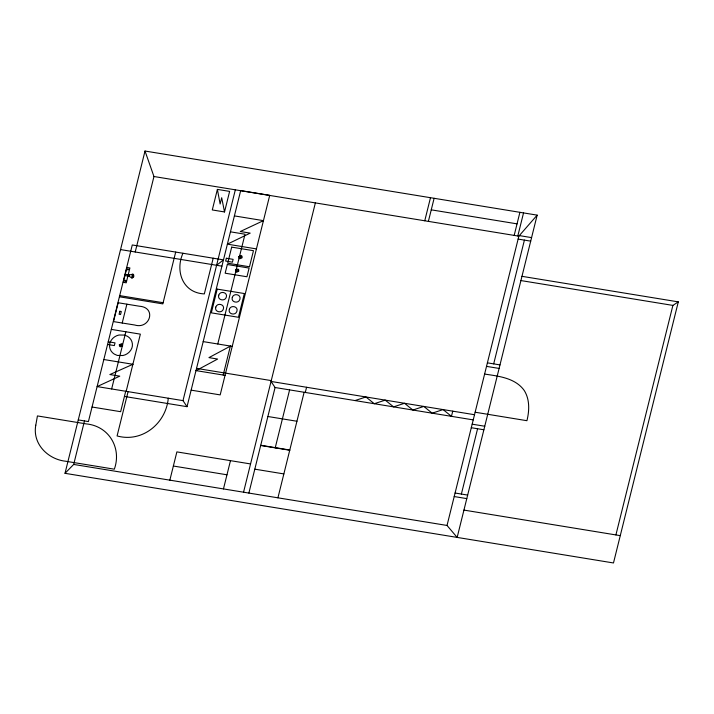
<?xml version="1.0" encoding="UTF-8"?>
<svg xmlns="http://www.w3.org/2000/svg" width="714" height="714" viewBox="0 0 714 714"><rect width="100%" height="100%" fill="white"/><g stroke="black" fill="none" stroke-linecap="round" stroke-linejoin="round"><path stroke-width="1.07" d="M65.01 473.32L145.013 151.038L537.16 215.137L457.156 537.41L447.026 525.459L73.685 464.439L65.01 473.32L613.487 562.962L678.3 301.87L521.97 276.327M73.685 464.439L84.484 420.93M127.886 276.032L126.208 282.806L123.254 282.325L126.949 267.447L129.903 267.928L128.208 274.756M128.806 276.175L129.127 274.908M135.223 251.988L153.956 176.519L145.013 151.038M122.21 323.014L134.687 325.004C149.949 329.689 156.919 307.377 139.355 306.217L118.185 302.754L113.508 321.595L122.21 323.014L126.887 304.173M111.643 388.96L125.843 331.769M125.709 391.263L120.639 411.692L92.044 407.016M126.164 391.334L140.363 334.143L111.322 329.395M128.083 391.656L117.087 435.942C142.229 442.948 166.094 423.322 168.272 398.225M175.689 252.069L162.828 303.887L119.408 296.792M182.945 253.256C174.957 271.168 182.713 292.945 204.329 293.909L213.2 258.2M217.386 189.397L212.29 209.952L224.526 211.951L229.622 191.397L217.386 189.397L220.126 203.999L221.688 197.733L224.526 211.951M191.138 390.147L220.189 394.896L269.722 195.35L240.68 190.602L187.032 406.685L182.998 400.625L235.334 189.817M169.852 480.156L176.876 451.891L250.569 463.939M217.77 343.987L245.018 234.21L230.497 231.836M223.187 375.046L230.381 346.049M223.464 488.92L230.479 460.655M243.545 492.205L315.365 202.901M248.874 493.071L275.077 387.515L271.043 381.454L474.524 414.718M275.211 447.865L289.607 389.889M277.924 497.819L304.128 392.263M305.289 392.45L306.574 387.265M424.759 220.778L430.488 197.698M428.382 221.376L434.121 198.296M452.747 411.157L451.462 416.342L443.099 409.577L432.166 413.183L423.804 406.427L412.87 410.032L404.508 403.276L393.584 406.882L385.221 400.117L374.288 403.722L365.925 396.966L354.992 400.572M514.178 235.397L519.908 212.317M517.811 235.986L523.54 212.906M447.026 525.459L518.998 235.549L531.582 237.61M461.378 494.052L477.586 428.748M493.686 363.872L524.415 240.109M615.905 534.929L672.891 305.405L678.3 301.87M537.16 215.137L518.846 236.164L153.956 176.519M216.592 265.287L223.482 259.878L132.268 244.973L88.429 421.572L78.263 419.912M196.073 370.611L217.636 359.053L208.925 357.625L230.524 346.076M132.875 364.318L109.876 374.547L119.756 376.162L97.122 386.586L182.998 400.625M431.247 209.836L517.043 223.857M518.123 239.083L530.707 241.145M234.406 215.905L263.448 220.644L240.297 231.514L250.177 233.13L227.391 244.161L256.433 248.909M520.925 280.566L672.891 305.405M120.55 249.588L221.92 266.161M126.548 269.044L129.52 269.481M125.253 274.274L129.421 274.952L132.822 274.167L133.545 274.471L133.848 276.166L133.464 277.309L131.867 278.023L129.109 276.229L124.941 275.55M123.629 280.825L126.583 281.307M119.702 295.614L163.122 302.709M487.394 362.846L499.987 364.908M486.52 366.38L499.104 368.433M484.61 374.074C498.64 376.162 515.276 377.92 524.237 390.478C529.877 399.492 529.413 410.728 526.932 420.698L475.14 412.228M203.187 341.604L232.318 346.37M108.242 341.774L115.025 342.881L114.347 345.585L107.573 344.478M196.546 368.388L271.258 380.598M195.993 370.602L225.124 375.359M103.833 359.526L132.884 364.274M275.077 387.515L473.23 419.894M472.168 424.178L484.761 426.24M471.294 427.713L483.878 429.774M267.884 416.503L296.935 421.251M124.423 396.448L187.032 406.685M260.744 445.268L289.795 450.016M260.69 445.491L289.732 450.239M455.077 493.026L467.67 495.079M454.202 496.551L466.786 498.613M254.809 469.169L283.86 473.917M463.939 510.091L620.27 535.643M173.359 466.028L226.972 474.792M35.789 425.187C32.3 443.769 47.856 459.298 65.563 461.217L114.329 469.187C121.915 448.026 108.939 426.026 86.198 423.893L37.431 415.923L35.789 425.187M133.259 275.872C130.323 282.789 132.661 269.91 133.259 275.872M110.099 342.434L109.599 344.451A11.451 10.549 -29.7 0 0 114.285 354.09L117.328 355.438L122.951 355.51A11.442 10.54 -29.7 0 0 131.867 348.084L132.367 346.076A11.451 10.54 -29.7 0 0 127.681 336.428L124.638 335.08L119.015 335.009A11.46 10.549 -29.7 0 0 110.099 342.434M119.836 311.268L119.095 314.258L120.559 314.499L121.3 311.509L119.836 311.268M119.354 344.701L119.506 346.174L120.291 346.79L122.603 345.817L122.46 344.344L121.675 343.729L119.354 344.701M120.05 344.942L120.586 346.129L121.907 345.576L121.371 344.389L120.05 344.942M217.226 289.116L211.335 312.848L238.449 317.275L244.34 293.543L217.226 289.116M226.356 258.245L225.651 261.065L232.434 262.172L233.13 259.352L226.356 258.245M215.789 307.091C214.12 311.982 221.974 313.785 223.357 309.091C225.026 304.2 217.172 302.397 215.789 307.091M218.743 295.177C217.074 300.067 224.928 301.87 226.311 297.176C227.989 292.285 220.126 290.482 218.743 295.177M227.32 264.501L225.16 273.203L246.946 276.764L249.106 268.062L227.32 264.501M231.684 247.124L227.695 263.207L249.472 266.768L253.47 250.685L231.684 247.124M235.558 270.07L235.691 271.615L236.477 272.239L238.806 271.204L238.672 269.669L237.887 269.044L235.558 270.07M238.904 256.594L239.038 258.138L239.815 258.763L242.144 257.736L242.019 256.192L241.234 255.567L238.904 256.594M236.254 270.311L236.78 271.552L238.11 270.963L237.583 269.722L236.254 270.311M239.601 256.844L240.118 258.084L241.457 257.486L240.93 256.255L239.601 256.844M229.346 309.305C227.668 314.196 235.531 315.999 236.905 311.304C238.583 306.413 230.729 304.61 229.346 309.305M232.3 297.39C230.631 302.281 238.485 304.093 239.868 299.389C241.546 294.498 233.683 292.695 232.3 297.39M125.548 280.397C125.245 281.923 124.539 279.879 125.548 280.397M128.047 269.294C127.012 270.035 128.556 270.401 128.047 269.294"/></g></svg>
